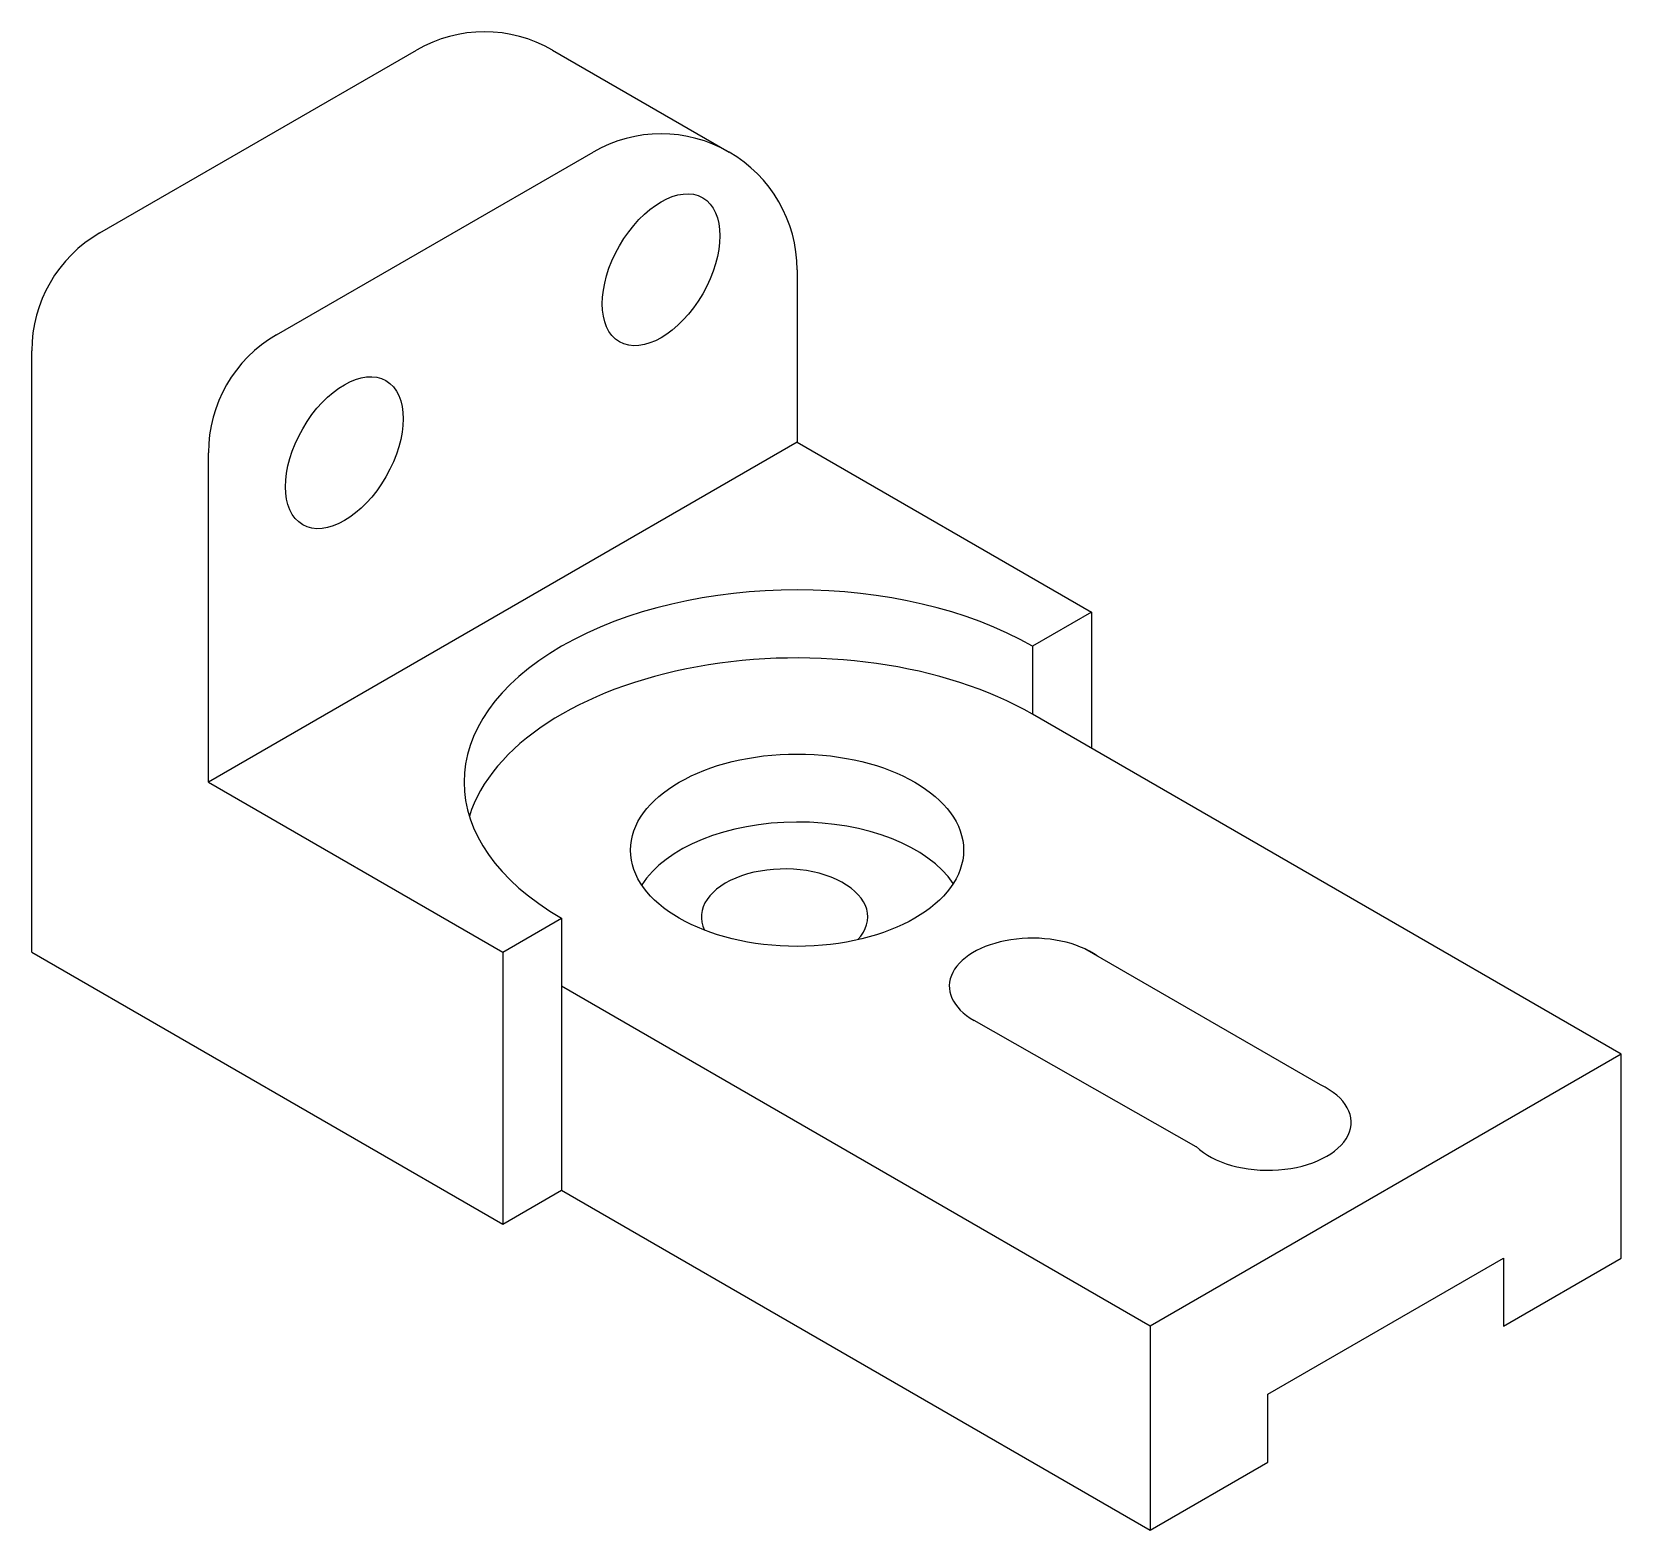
# Model space of a CAD drawing. Header units: millimetres. Extents: x 0 to 117, y -42 to 68.
import ezdxf

# ---------------------------------------------------------------- set-up
doc = ezdxf.new("R2010")
doc.units = ezdxf.units.MM

msp = doc.modelspace()

# ---------------------------------------------------------------- linework, layer by layer
for p, q in [((5, 52.89), (28.3, 66.34)), ((38.3, 66.34), (51.29, 58.84)), ((17.99, 45.39), (41.29, 58.84)), ((56.29, 50.18), (56.29, 37.5)), ((0, 0), (0, 44.23)), ((56.29, 37.5), (12.99, 12.5)), ((56.29, 37.5), (77.94, 25)), ((12.99, 12.5), (12.99, 36.73)), ((77.94, 25), (73.61, 22.5)), ((77.94, 25), (77.94, 15)), ((73.61, 22.5), (73.61, 17.5)), ((116.91, -7.5), (73.61, 17.5)), ((12.99, 12.5), (34.64, 0)), ((34.64, 0), (38.97, 2.5)), ((38.97, 2.5), (38.97, -17.5)), ((0, 0), (34.64, -20)), ((34.64, 0), (34.64, -20)), ((94.79, -9.75), (77.47, 0.25)), ((82.27, -27.5), (38.97, -2.5)), ((85.66, -14.3), (69.32, -5.02)), ((116.91, -7.5), (82.27, -27.5)), ((116.91, -22.5), (116.91, -7.5)), ((34.64, -20), (38.97, -17.5)), ((38.97, -17.5), (82.27, -42.5)), ((90.93, -32.5), (108.25, -22.5)), ((108.25, -22.5), (108.25, -27.5)), ((108.25, -27.5), (116.91, -22.5)), ((82.27, -27.5), (82.27, -42.5)), ((90.93, -37.5), (90.93, -32.5)), ((82.27, -42.5), (90.93, -37.5))]:
    msp.add_line(p, q)
for centre, start, end in [((33.3, 57.68), 60, 120), ((46.29, 50.18), 0, 120), ((10, 44.23), 120, 180), ((22.99, 36.73), 120, 180)]:
    msp.add_arc(centre, 10, start, end)
for centre, major_axis in [((46.29, 50.18), (-3.06, -5.3)), ((22.99, 36.73), (-3.06, -5.3)), ((56.29, 7.5), (-12.25, 0))]:
    msp.add_ellipse(centre, major_axis=major_axis, ratio=0.57735)
for centre, major_axis, start_param, end_param in [((56.29, 12.5), (-24.49, 0), 3.926991, 7.068583), ((56.29, 7.5), (-24.49, 0), 3.926991, 6.105475), ((56.36, 2.5), (-12.25, 0), 3.511312, 5.930224), ((55.37, 2.59), (-6.12, 0), 2.650559, 6.558443), ((73.61, -2.5), (-6.12, 0), 3.822488, 7.077061), ((90.93, -12.5), (-6.12, 0), 6.815903, 10.314679)]:
    msp.add_ellipse(centre, major_axis=major_axis, ratio=0.57735, start_param=start_param, end_param=end_param)

doc.saveas('drawing.dxf')
